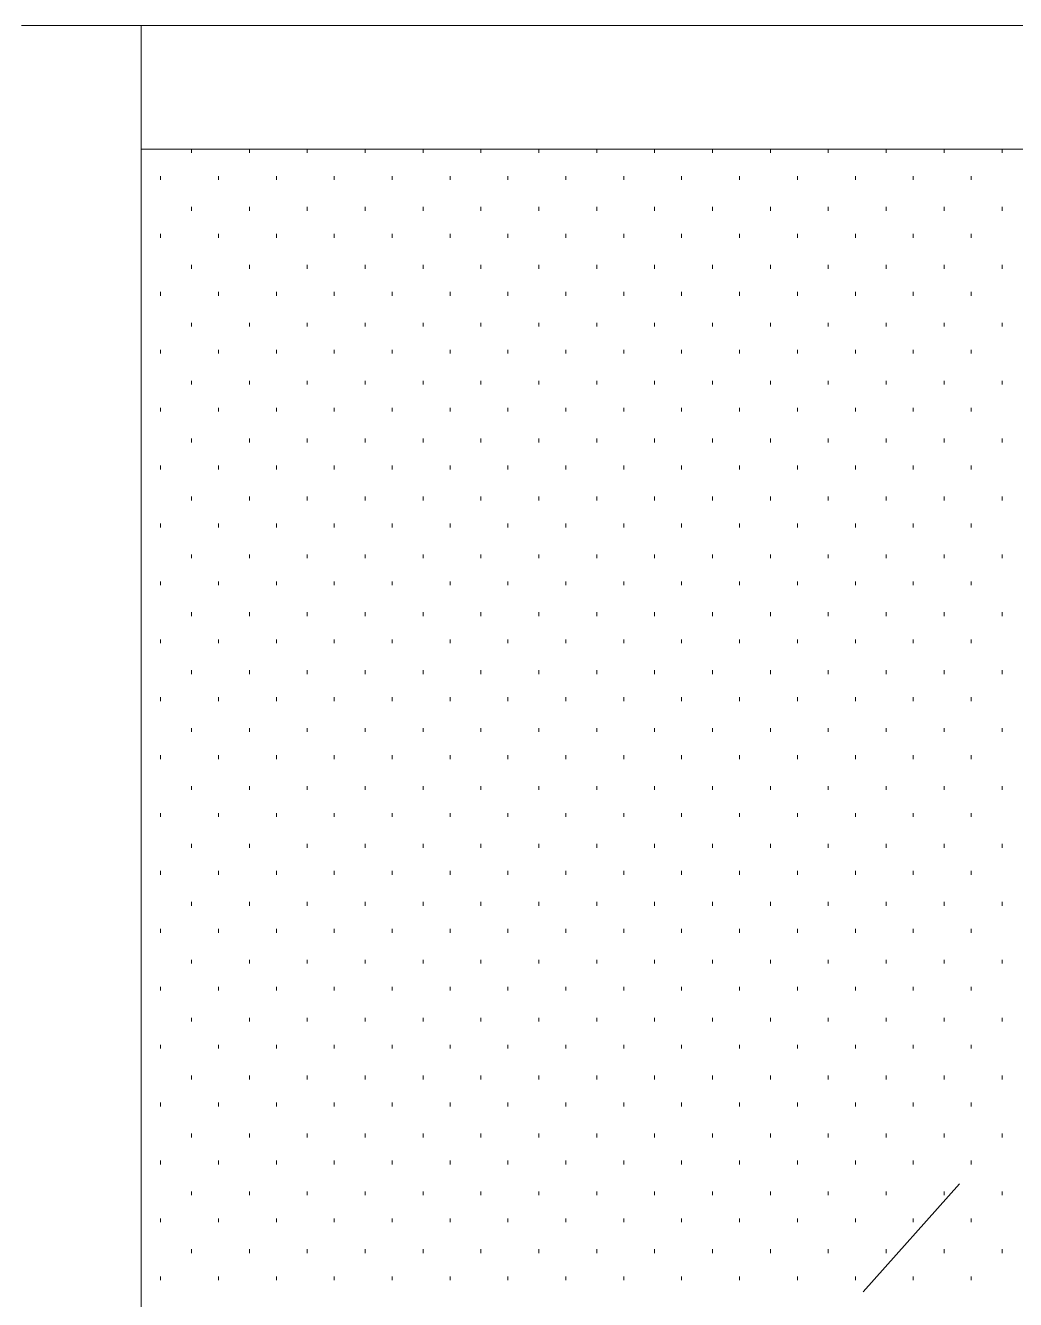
# Model space of a CAD drawing. Header units: inches. Extents: x -6061 to 13621, y -296 to 7483.
# Drawn here: x -5353.18 to -5332.64, y 344.52 to 370.95 of the extents above; entities that cross this region are included whole.
import ezdxf

# ---------------------------------------------------------------- set-up
doc = ezdxf.new("R2010")
doc.units = ezdxf.units.IN
doc.header["$MEASUREMENT"] = 0
doc.layers.get('0').update_dxf_attribs({"linetype": 'CONTINUOUS'})

msp = doc.modelspace()

# ---------------------------------------------------------------- linework, layer by layer
at = {"color": 7, "linetype": 'Continuous', "lineweight": 9, "true_color": 0x000007}
for p, q in [((-5350.77605, 370.94796), (-5353.25886, 370.94796)), ((-5353.25886, 370.94796), (-5350.77605, 370.94796)), ((-5350.77605, 368.38507), (-5350.77605, 370.94796)), ((-5314.73533, 370.94796), (-5350.77605, 370.94796)), ((-5350.77605, 370.94796), (-5314.73533, 370.94796)), ((-5350.77605, 286.85294), (-5350.77605, 370.94796)), ((-5350.77605, 368.38507), (-5314.73533, 368.38507)), ((-5350.77605, 368.38507), (-5350.77605, 286.85294)), ((-5350.77605, 368.38507), (-5314.73533, 368.38507)), ((-5333.79687, 346.92081), (-5335.79913, 344.67828))]:
    msp.add_line(p, q, dxfattribs=at)
at = {"color": 7, "linetype": 'Continuous', "lineweight": 9, "true_color": 0xffffff}
for p, q in [((-5349.73488, 368.30498), (-5349.73488, 368.38507)), ((-5348.53352, 368.30498), (-5348.53352, 368.38507)), ((-5347.33216, 368.30498), (-5347.33216, 368.38507)), ((-5346.13081, 368.30498), (-5346.13081, 368.38507)), ((-5344.92945, 368.30498), (-5344.92945, 368.38507)), ((-5343.72809, 368.30498), (-5343.72809, 368.38507)), ((-5342.52673, 368.30498), (-5342.52673, 368.38507)), ((-5341.32538, 368.30498), (-5341.32538, 368.38507)), ((-5340.12402, 368.30498), (-5340.12402, 368.38507)), ((-5338.92266, 368.30498), (-5338.92266, 368.38507)), ((-5337.7213, 368.30498), (-5337.7213, 368.38507)), ((-5336.51995, 368.30498), (-5336.51995, 368.38507)), ((-5335.31859, 368.30498), (-5335.31859, 368.38507)), ((-5334.11723, 368.30498), (-5334.11723, 368.38507)), ((-5332.91587, 368.30498), (-5332.91587, 368.38507)), ((-5350.3756, 367.74434), (-5350.3756, 367.82443)), ((-5349.17424, 367.74434), (-5349.17424, 367.82443)), ((-5347.97289, 367.74434), (-5347.97289, 367.82443)), ((-5346.77153, 367.74434), (-5346.77153, 367.82443)), ((-5345.57017, 367.74434), (-5345.57017, 367.82443)), ((-5344.36881, 367.74434), (-5344.36881, 367.82443)), ((-5343.16746, 367.74434), (-5343.16746, 367.82443)), ((-5341.9661, 367.74434), (-5341.9661, 367.82443)), ((-5340.76474, 367.74434), (-5340.76474, 367.82443)), ((-5339.56338, 367.74434), (-5339.56338, 367.82443)), ((-5338.36203, 367.74434), (-5338.36203, 367.82443)), ((-5337.16067, 367.74434), (-5337.16067, 367.82443)), ((-5335.95931, 367.74434), (-5335.95931, 367.82443)), ((-5334.75795, 367.74434), (-5334.75795, 367.82443)), ((-5333.5566, 367.74434), (-5333.5566, 367.82443)), ((-5349.73488, 367.10362), (-5349.73488, 367.18371)), ((-5348.53352, 367.10362), (-5348.53352, 367.18371)), ((-5347.33216, 367.10362), (-5347.33216, 367.18371)), ((-5346.13081, 367.10362), (-5346.13081, 367.18371)), ((-5344.92945, 367.10362), (-5344.92945, 367.18371)), ((-5343.72809, 367.10362), (-5343.72809, 367.18371)), ((-5342.52673, 367.10362), (-5342.52673, 367.18371)), ((-5341.32538, 367.10362), (-5341.32538, 367.18371)), ((-5340.12402, 367.10362), (-5340.12402, 367.18371)), ((-5338.92266, 367.10362), (-5338.92266, 367.18371)), ((-5337.7213, 367.10362), (-5337.7213, 367.18371)), ((-5336.51995, 367.10362), (-5336.51995, 367.18371)), ((-5335.31859, 367.10362), (-5335.31859, 367.18371)), ((-5334.11723, 367.10362), (-5334.11723, 367.18371)), ((-5332.91587, 367.10362), (-5332.91587, 367.18371)), ((-5350.3756, 366.54299), (-5350.3756, 366.62308)), ((-5349.17424, 366.54299), (-5349.17424, 366.62308)), ((-5347.97289, 366.54299), (-5347.97289, 366.62308)), ((-5346.77153, 366.54299), (-5346.77153, 366.62308)), ((-5345.57017, 366.54299), (-5345.57017, 366.62308)), ((-5344.36881, 366.54299), (-5344.36881, 366.62308)), ((-5343.16746, 366.54299), (-5343.16746, 366.62308)), ((-5341.9661, 366.54299), (-5341.9661, 366.62308)), ((-5340.76474, 366.54299), (-5340.76474, 366.62308)), ((-5339.56338, 366.54299), (-5339.56338, 366.62308)), ((-5338.36203, 366.54299), (-5338.36203, 366.62308)), ((-5337.16067, 366.54299), (-5337.16067, 366.62308)), ((-5335.95931, 366.54299), (-5335.95931, 366.62308)), ((-5334.75795, 366.54299), (-5334.75795, 366.62308)), ((-5333.5566, 366.54299), (-5333.5566, 366.62308)), ((-5349.73488, 365.90226), (-5349.73488, 365.98235)), ((-5348.53352, 365.90226), (-5348.53352, 365.98235)), ((-5347.33216, 365.90226), (-5347.33216, 365.98235)), ((-5346.13081, 365.90226), (-5346.13081, 365.98235)), ((-5344.92945, 365.90226), (-5344.92945, 365.98235)), ((-5343.72809, 365.90226), (-5343.72809, 365.98235)), ((-5342.52673, 365.90226), (-5342.52673, 365.98235)), ((-5341.32538, 365.90226), (-5341.32538, 365.98235)), ((-5340.12402, 365.90226), (-5340.12402, 365.98235)), ((-5338.92266, 365.90226), (-5338.92266, 365.98235)), ((-5337.7213, 365.90226), (-5337.7213, 365.98235)), ((-5336.51995, 365.90226), (-5336.51995, 365.98235)), ((-5335.31859, 365.90226), (-5335.31859, 365.98235)), ((-5334.11723, 365.90226), (-5334.11723, 365.98235)), ((-5332.91587, 365.90226), (-5332.91587, 365.98235)), ((-5350.3756, 365.34163), (-5350.3756, 365.42172)), ((-5349.17424, 365.34163), (-5349.17424, 365.42172)), ((-5347.97289, 365.34163), (-5347.97289, 365.42172)), ((-5346.77153, 365.34163), (-5346.77153, 365.42172)), ((-5345.57017, 365.34163), (-5345.57017, 365.42172)), ((-5344.36881, 365.34163), (-5344.36881, 365.42172)), ((-5343.16746, 365.34163), (-5343.16746, 365.42172)), ((-5341.9661, 365.34163), (-5341.9661, 365.42172)), ((-5340.76474, 365.34163), (-5340.76474, 365.42172)), ((-5339.56338, 365.34163), (-5339.56338, 365.42172)), ((-5338.36203, 365.34163), (-5338.36203, 365.42172)), ((-5337.16067, 365.34163), (-5337.16067, 365.42172)), ((-5335.95931, 365.34163), (-5335.95931, 365.42172)), ((-5334.75795, 365.34163), (-5334.75795, 365.42172)), ((-5333.5566, 365.34163), (-5333.5566, 365.42172)), ((-5349.73488, 364.7009), (-5349.73488, 364.781)), ((-5348.53352, 364.7009), (-5348.53352, 364.781)), ((-5347.33216, 364.7009), (-5347.33216, 364.781)), ((-5346.13081, 364.7009), (-5346.13081, 364.781)), ((-5344.92945, 364.7009), (-5344.92945, 364.781)), ((-5343.72809, 364.7009), (-5343.72809, 364.781)), ((-5342.52673, 364.7009), (-5342.52673, 364.781)), ((-5341.32538, 364.7009), (-5341.32538, 364.781)), ((-5340.12402, 364.7009), (-5340.12402, 364.781)), ((-5338.92266, 364.7009), (-5338.92266, 364.781)), ((-5337.7213, 364.7009), (-5337.7213, 364.781)), ((-5336.51995, 364.7009), (-5336.51995, 364.781)), ((-5335.31859, 364.7009), (-5335.31859, 364.781)), ((-5334.11723, 364.7009), (-5334.11723, 364.781)), ((-5332.91587, 364.7009), (-5332.91587, 364.781)), ((-5350.3756, 364.14027), (-5350.3756, 364.22036)), ((-5349.17424, 364.14027), (-5349.17424, 364.22036)), ((-5347.97289, 364.14027), (-5347.97289, 364.22036)), ((-5346.77153, 364.14027), (-5346.77153, 364.22036)), ((-5345.57017, 364.14027), (-5345.57017, 364.22036)), ((-5344.36881, 364.14027), (-5344.36881, 364.22036)), ((-5343.16746, 364.14027), (-5343.16746, 364.22036)), ((-5341.9661, 364.14027), (-5341.9661, 364.22036)), ((-5340.76474, 364.14027), (-5340.76474, 364.22036)), ((-5339.56338, 364.14027), (-5339.56338, 364.22036)), ((-5338.36203, 364.14027), (-5338.36203, 364.22036)), ((-5337.16067, 364.14027), (-5337.16067, 364.22036)), ((-5335.95931, 364.14027), (-5335.95931, 364.22036)), ((-5334.75795, 364.14027), (-5334.75795, 364.22036)), ((-5333.5566, 364.14027), (-5333.5566, 364.22036)), ((-5349.73488, 363.49955), (-5349.73488, 363.57964)), ((-5348.53352, 363.49955), (-5348.53352, 363.57964)), ((-5347.33216, 363.49955), (-5347.33216, 363.57964)), ((-5346.13081, 363.49955), (-5346.13081, 363.57964)), ((-5344.92945, 363.49955), (-5344.92945, 363.57964)), ((-5343.72809, 363.49955), (-5343.72809, 363.57964)), ((-5342.52673, 363.49955), (-5342.52673, 363.57964)), ((-5341.32538, 363.49955), (-5341.32538, 363.57964)), ((-5340.12402, 363.49955), (-5340.12402, 363.57964)), ((-5338.92266, 363.49955), (-5338.92266, 363.57964)), ((-5337.7213, 363.49955), (-5337.7213, 363.57964)), ((-5336.51995, 363.49955), (-5336.51995, 363.57964)), ((-5335.31859, 363.49955), (-5335.31859, 363.57964)), ((-5334.11723, 363.49955), (-5334.11723, 363.57964)), ((-5332.91587, 363.49955), (-5332.91587, 363.57964)), ((-5350.3756, 362.93891), (-5350.3756, 363.019)), ((-5349.17424, 362.93891), (-5349.17424, 363.019)), ((-5347.97289, 362.93891), (-5347.97289, 363.019)), ((-5346.77153, 362.93891), (-5346.77153, 363.019)), ((-5345.57017, 362.93891), (-5345.57017, 363.019)), ((-5344.36881, 362.93891), (-5344.36881, 363.019)), ((-5343.16746, 362.93891), (-5343.16746, 363.019)), ((-5341.9661, 362.93891), (-5341.9661, 363.019)), ((-5340.76474, 362.93891), (-5340.76474, 363.019)), ((-5339.56338, 362.93891), (-5339.56338, 363.019)), ((-5338.36203, 362.93891), (-5338.36203, 363.019)), ((-5337.16067, 362.93891), (-5337.16067, 363.019)), ((-5335.95931, 362.93891), (-5335.95931, 363.019)), ((-5334.75795, 362.93891), (-5334.75795, 363.019)), ((-5333.5566, 362.93891), (-5333.5566, 363.019)), ((-5349.73488, 362.29819), (-5349.73488, 362.37828)), ((-5348.53352, 362.29819), (-5348.53352, 362.37828)), ((-5347.33216, 362.29819), (-5347.33216, 362.37828)), ((-5346.13081, 362.29819), (-5346.13081, 362.37828)), ((-5344.92945, 362.29819), (-5344.92945, 362.37828)), ((-5343.72809, 362.29819), (-5343.72809, 362.37828)), ((-5342.52673, 362.29819), (-5342.52673, 362.37828)), ((-5341.32538, 362.29819), (-5341.32538, 362.37828)), ((-5340.12402, 362.29819), (-5340.12402, 362.37828)), ((-5338.92266, 362.29819), (-5338.92266, 362.37828)), ((-5337.7213, 362.29819), (-5337.7213, 362.37828)), ((-5336.51995, 362.29819), (-5336.51995, 362.37828)), ((-5335.31859, 362.29819), (-5335.31859, 362.37828)), ((-5334.11723, 362.29819), (-5334.11723, 362.37828)), ((-5332.91587, 362.29819), (-5332.91587, 362.37828)), ((-5350.3756, 361.73756), (-5350.3756, 361.81765)), ((-5349.17424, 361.73756), (-5349.17424, 361.81765)), ((-5347.97289, 361.73756), (-5347.97289, 361.81765)), ((-5346.77153, 361.73756), (-5346.77153, 361.81765)), ((-5345.57017, 361.73756), (-5345.57017, 361.81765)), ((-5344.36881, 361.73756), (-5344.36881, 361.81765)), ((-5343.16746, 361.73756), (-5343.16746, 361.81765)), ((-5341.9661, 361.73756), (-5341.9661, 361.81765)), ((-5340.76474, 361.73756), (-5340.76474, 361.81765)), ((-5339.56338, 361.73756), (-5339.56338, 361.81765)), ((-5338.36203, 361.73756), (-5338.36203, 361.81765)), ((-5337.16067, 361.73756), (-5337.16067, 361.81765)), ((-5335.95931, 361.73756), (-5335.95931, 361.81765)), ((-5334.75795, 361.73756), (-5334.75795, 361.81765)), ((-5333.5566, 361.73756), (-5333.5566, 361.81765)), ((-5349.73488, 361.09683), (-5349.73488, 361.17692)), ((-5348.53352, 361.09683), (-5348.53352, 361.17692)), ((-5347.33216, 361.09683), (-5347.33216, 361.17692)), ((-5346.13081, 361.09683), (-5346.13081, 361.17692)), ((-5344.92945, 361.09683), (-5344.92945, 361.17692)), ((-5343.72809, 361.09683), (-5343.72809, 361.17692)), ((-5342.52673, 361.09683), (-5342.52673, 361.17692)), ((-5341.32538, 361.09683), (-5341.32538, 361.17692)), ((-5340.12402, 361.09683), (-5340.12402, 361.17692)), ((-5338.92266, 361.09683), (-5338.92266, 361.17692)), ((-5337.7213, 361.09683), (-5337.7213, 361.17692)), ((-5336.51995, 361.09683), (-5336.51995, 361.17692)), ((-5335.31859, 361.09683), (-5335.31859, 361.17692)), ((-5334.11723, 361.09683), (-5334.11723, 361.17692)), ((-5332.91587, 361.09683), (-5332.91587, 361.17692)), ((-5350.3756, 360.5362), (-5350.3756, 360.61629)), ((-5349.17424, 360.5362), (-5349.17424, 360.61629)), ((-5347.97289, 360.5362), (-5347.97289, 360.61629)), ((-5346.77153, 360.5362), (-5346.77153, 360.61629)), ((-5345.57017, 360.5362), (-5345.57017, 360.61629)), ((-5344.36881, 360.5362), (-5344.36881, 360.61629)), ((-5343.16746, 360.5362), (-5343.16746, 360.61629)), ((-5341.9661, 360.5362), (-5341.9661, 360.61629)), ((-5340.76474, 360.5362), (-5340.76474, 360.61629)), ((-5339.56338, 360.5362), (-5339.56338, 360.61629)), ((-5338.36203, 360.5362), (-5338.36203, 360.61629)), ((-5337.16067, 360.5362), (-5337.16067, 360.61629)), ((-5335.95931, 360.5362), (-5335.95931, 360.61629)), ((-5334.75795, 360.5362), (-5334.75795, 360.61629)), ((-5333.5566, 360.5362), (-5333.5566, 360.61629)), ((-5349.73488, 359.89547), (-5349.73488, 359.97557)), ((-5348.53352, 359.89547), (-5348.53352, 359.97557)), ((-5347.33216, 359.89547), (-5347.33216, 359.97557)), ((-5346.13081, 359.89547), (-5346.13081, 359.97557)), ((-5344.92945, 359.89547), (-5344.92945, 359.97557)), ((-5343.72809, 359.89547), (-5343.72809, 359.97557)), ((-5342.52673, 359.89547), (-5342.52673, 359.97557)), ((-5341.32538, 359.89547), (-5341.32538, 359.97557)), ((-5340.12402, 359.89547), (-5340.12402, 359.97557)), ((-5338.92266, 359.89547), (-5338.92266, 359.97557)), ((-5337.7213, 359.89547), (-5337.7213, 359.97557)), ((-5336.51995, 359.89547), (-5336.51995, 359.97557)), ((-5335.31859, 359.89547), (-5335.31859, 359.97557)), ((-5334.11723, 359.89547), (-5334.11723, 359.97557)), ((-5332.91587, 359.89547), (-5332.91587, 359.97557)), ((-5350.3756, 359.33484), (-5350.3756, 359.41493)), ((-5349.17424, 359.33484), (-5349.17424, 359.41493)), ((-5347.97289, 359.33484), (-5347.97289, 359.41493)), ((-5346.77153, 359.33484), (-5346.77153, 359.41493)), ((-5345.57017, 359.33484), (-5345.57017, 359.41493)), ((-5344.36881, 359.33484), (-5344.36881, 359.41493)), ((-5343.16746, 359.33484), (-5343.16746, 359.41493)), ((-5341.9661, 359.33484), (-5341.9661, 359.41493)), ((-5340.76474, 359.33484), (-5340.76474, 359.41493)), ((-5339.56338, 359.33484), (-5339.56338, 359.41493)), ((-5338.36203, 359.33484), (-5338.36203, 359.41493)), ((-5337.16067, 359.33484), (-5337.16067, 359.41493)), ((-5335.95931, 359.33484), (-5335.95931, 359.41493)), ((-5334.75795, 359.33484), (-5334.75795, 359.41493)), ((-5333.5566, 359.33484), (-5333.5566, 359.41493)), ((-5349.73488, 358.69412), (-5349.73488, 358.77421)), ((-5348.53352, 358.69412), (-5348.53352, 358.77421)), ((-5347.33216, 358.69412), (-5347.33216, 358.77421)), ((-5346.13081, 358.69412), (-5346.13081, 358.77421)), ((-5344.92945, 358.69412), (-5344.92945, 358.77421)), ((-5343.72809, 358.69412), (-5343.72809, 358.77421)), ((-5342.52673, 358.69412), (-5342.52673, 358.77421)), ((-5341.32538, 358.69412), (-5341.32538, 358.77421)), ((-5340.12402, 358.69412), (-5340.12402, 358.77421)), ((-5338.92266, 358.69412), (-5338.92266, 358.77421)), ((-5337.7213, 358.69412), (-5337.7213, 358.77421)), ((-5336.51995, 358.69412), (-5336.51995, 358.77421)), ((-5335.31859, 358.69412), (-5335.31859, 358.77421)), ((-5334.11723, 358.69412), (-5334.11723, 358.77421)), ((-5332.91587, 358.69412), (-5332.91587, 358.77421)), ((-5350.3756, 358.13348), (-5350.3756, 358.21357)), ((-5349.17424, 358.13348), (-5349.17424, 358.21357)), ((-5347.97289, 358.13348), (-5347.97289, 358.21357)), ((-5346.77153, 358.13348), (-5346.77153, 358.21357)), ((-5345.57017, 358.13348), (-5345.57017, 358.21357)), ((-5344.36881, 358.13348), (-5344.36881, 358.21357)), ((-5343.16746, 358.13348), (-5343.16746, 358.21357)), ((-5341.9661, 358.13348), (-5341.9661, 358.21357)), ((-5340.76474, 358.13348), (-5340.76474, 358.21357)), ((-5339.56338, 358.13348), (-5339.56338, 358.21357)), ((-5338.36203, 358.13348), (-5338.36203, 358.21357)), ((-5337.16067, 358.13348), (-5337.16067, 358.21357)), ((-5335.95931, 358.13348), (-5335.95931, 358.21357)), ((-5334.75795, 358.13348), (-5334.75795, 358.21357)), ((-5333.5566, 358.13348), (-5333.5566, 358.21357)), ((-5349.73488, 357.49276), (-5349.73488, 357.57285)), ((-5348.53352, 357.49276), (-5348.53352, 357.57285)), ((-5347.33216, 357.49276), (-5347.33216, 357.57285)), ((-5346.13081, 357.49276), (-5346.13081, 357.57285)), ((-5344.92945, 357.49276), (-5344.92945, 357.57285)), ((-5343.72809, 357.49276), (-5343.72809, 357.57285)), ((-5342.52673, 357.49276), (-5342.52673, 357.57285)), ((-5341.32538, 357.49276), (-5341.32538, 357.57285)), ((-5340.12402, 357.49276), (-5340.12402, 357.57285)), ((-5338.92266, 357.49276), (-5338.92266, 357.57285)), ((-5337.7213, 357.49276), (-5337.7213, 357.57285)), ((-5336.51995, 357.49276), (-5336.51995, 357.57285)), ((-5335.31859, 357.49276), (-5335.31859, 357.57285)), ((-5334.11723, 357.49276), (-5334.11723, 357.57285)), ((-5332.91587, 357.49276), (-5332.91587, 357.57285)), ((-5350.3756, 356.93213), (-5350.3756, 357.01222)), ((-5349.17424, 356.93213), (-5349.17424, 357.01222)), ((-5347.97289, 356.93213), (-5347.97289, 357.01222)), ((-5346.77153, 356.93213), (-5346.77153, 357.01222)), ((-5345.57017, 356.93213), (-5345.57017, 357.01222)), ((-5344.36881, 356.93213), (-5344.36881, 357.01222)), ((-5343.16746, 356.93213), (-5343.16746, 357.01222)), ((-5341.9661, 356.93213), (-5341.9661, 357.01222)), ((-5340.76474, 356.93213), (-5340.76474, 357.01222)), ((-5339.56338, 356.93213), (-5339.56338, 357.01222)), ((-5338.36203, 356.93213), (-5338.36203, 357.01222)), ((-5337.16067, 356.93213), (-5337.16067, 357.01222)), ((-5335.95931, 356.93213), (-5335.95931, 357.01222)), ((-5334.75795, 356.93213), (-5334.75795, 357.01222)), ((-5333.5566, 356.93213), (-5333.5566, 357.01222)), ((-5349.73488, 356.2914), (-5349.73488, 356.37149)), ((-5348.53352, 356.2914), (-5348.53352, 356.37149)), ((-5347.33216, 356.2914), (-5347.33216, 356.37149)), ((-5346.13081, 356.2914), (-5346.13081, 356.37149)), ((-5344.92945, 356.2914), (-5344.92945, 356.37149)), ((-5343.72809, 356.2914), (-5343.72809, 356.37149)), ((-5342.52673, 356.2914), (-5342.52673, 356.37149)), ((-5341.32538, 356.2914), (-5341.32538, 356.37149)), ((-5340.12402, 356.2914), (-5340.12402, 356.37149)), ((-5338.92266, 356.2914), (-5338.92266, 356.37149)), ((-5337.7213, 356.2914), (-5337.7213, 356.37149)), ((-5336.51995, 356.2914), (-5336.51995, 356.37149)), ((-5335.31859, 356.2914), (-5335.31859, 356.37149)), ((-5334.11723, 356.2914), (-5334.11723, 356.37149)), ((-5332.91587, 356.2914), (-5332.91587, 356.37149)), ((-5350.3756, 355.73077), (-5350.3756, 355.81086)), ((-5349.17424, 355.73077), (-5349.17424, 355.81086)), ((-5347.97289, 355.73077), (-5347.97289, 355.81086)), ((-5346.77153, 355.73077), (-5346.77153, 355.81086)), ((-5345.57017, 355.73077), (-5345.57017, 355.81086)), ((-5344.36881, 355.73077), (-5344.36881, 355.81086)), ((-5343.16746, 355.73077), (-5343.16746, 355.81086)), ((-5341.9661, 355.73077), (-5341.9661, 355.81086)), ((-5340.76474, 355.73077), (-5340.76474, 355.81086)), ((-5339.56338, 355.73077), (-5339.56338, 355.81086)), ((-5338.36203, 355.73077), (-5338.36203, 355.81086)), ((-5337.16067, 355.73077), (-5337.16067, 355.81086)), ((-5335.95931, 355.73077), (-5335.95931, 355.81086)), ((-5334.75795, 355.73077), (-5334.75795, 355.81086)), ((-5333.5566, 355.73077), (-5333.5566, 355.81086)), ((-5349.73488, 355.09005), (-5349.73488, 355.17014)), ((-5348.53352, 355.09005), (-5348.53352, 355.17014)), ((-5347.33216, 355.09005), (-5347.33216, 355.17014)), ((-5346.13081, 355.09005), (-5346.13081, 355.17014)), ((-5344.92945, 355.09005), (-5344.92945, 355.17014)), ((-5343.72809, 355.09005), (-5343.72809, 355.17014)), ((-5342.52673, 355.09005), (-5342.52673, 355.17014)), ((-5341.32538, 355.09005), (-5341.32538, 355.17014)), ((-5340.12402, 355.09005), (-5340.12402, 355.17014)), ((-5338.92266, 355.09005), (-5338.92266, 355.17014)), ((-5337.7213, 355.09005), (-5337.7213, 355.17014)), ((-5336.51995, 355.09005), (-5336.51995, 355.17014)), ((-5335.31859, 355.09005), (-5335.31859, 355.17014)), ((-5334.11723, 355.09005), (-5334.11723, 355.17014)), ((-5332.91587, 355.09005), (-5332.91587, 355.17014)), ((-5350.3756, 354.52941), (-5350.3756, 354.6095)), ((-5349.17424, 354.52941), (-5349.17424, 354.6095)), ((-5347.97289, 354.52941), (-5347.97289, 354.6095)), ((-5346.77153, 354.52941), (-5346.77153, 354.6095)), ((-5345.57017, 354.52941), (-5345.57017, 354.6095)), ((-5344.36881, 354.52941), (-5344.36881, 354.6095)), ((-5343.16746, 354.52941), (-5343.16746, 354.6095)), ((-5341.9661, 354.52941), (-5341.9661, 354.6095)), ((-5340.76474, 354.52941), (-5340.76474, 354.6095)), ((-5339.56338, 354.52941), (-5339.56338, 354.6095)), ((-5338.36203, 354.52941), (-5338.36203, 354.6095)), ((-5337.16067, 354.52941), (-5337.16067, 354.6095)), ((-5335.95931, 354.52941), (-5335.95931, 354.6095)), ((-5334.75795, 354.52941), (-5334.75795, 354.6095)), ((-5333.5566, 354.52941), (-5333.5566, 354.6095)), ((-5349.73488, 353.88869), (-5349.73488, 353.96878)), ((-5348.53352, 353.88869), (-5348.53352, 353.96878)), ((-5347.33216, 353.88869), (-5347.33216, 353.96878)), ((-5346.13081, 353.88869), (-5346.13081, 353.96878)), ((-5344.92945, 353.88869), (-5344.92945, 353.96878)), ((-5343.72809, 353.88869), (-5343.72809, 353.96878)), ((-5342.52673, 353.88869), (-5342.52673, 353.96878)), ((-5341.32538, 353.88869), (-5341.32538, 353.96878)), ((-5340.12402, 353.88869), (-5340.12402, 353.96878)), ((-5338.92266, 353.88869), (-5338.92266, 353.96878)), ((-5337.7213, 353.88869), (-5337.7213, 353.96878)), ((-5336.51995, 353.88869), (-5336.51995, 353.96878)), ((-5335.31859, 353.88869), (-5335.31859, 353.96878)), ((-5334.11723, 353.88869), (-5334.11723, 353.96878)), ((-5332.91587, 353.88869), (-5332.91587, 353.96878)), ((-5350.3756, 353.32805), (-5350.3756, 353.40814)), ((-5349.17424, 353.32805), (-5349.17424, 353.40814)), ((-5347.97289, 353.32805), (-5347.97289, 353.40814)), ((-5346.77153, 353.32805), (-5346.77153, 353.40814)), ((-5345.57017, 353.32805), (-5345.57017, 353.40814)), ((-5344.36881, 353.32805), (-5344.36881, 353.40814)), ((-5343.16746, 353.32805), (-5343.16746, 353.40814)), ((-5341.9661, 353.32805), (-5341.9661, 353.40814)), ((-5340.76474, 353.32805), (-5340.76474, 353.40814)), ((-5339.56338, 353.32805), (-5339.56338, 353.40814)), ((-5338.36203, 353.32805), (-5338.36203, 353.40814)), ((-5337.16067, 353.32805), (-5337.16067, 353.40814)), ((-5335.95931, 353.32805), (-5335.95931, 353.40814)), ((-5334.75795, 353.32805), (-5334.75795, 353.40814)), ((-5333.5566, 353.32805), (-5333.5566, 353.40814)), ((-5349.73488, 352.68733), (-5349.73488, 352.76742)), ((-5348.53352, 352.68733), (-5348.53352, 352.76742)), ((-5347.33216, 352.68733), (-5347.33216, 352.76742)), ((-5346.13081, 352.68733), (-5346.13081, 352.76742)), ((-5344.92945, 352.68733), (-5344.92945, 352.76742)), ((-5343.72809, 352.68733), (-5343.72809, 352.76742)), ((-5342.52673, 352.68733), (-5342.52673, 352.76742)), ((-5341.32538, 352.68733), (-5341.32538, 352.76742)), ((-5340.12402, 352.68733), (-5340.12402, 352.76742)), ((-5338.92266, 352.68733), (-5338.92266, 352.76742)), ((-5337.7213, 352.68733), (-5337.7213, 352.76742)), ((-5336.51995, 352.68733), (-5336.51995, 352.76742)), ((-5335.31859, 352.68733), (-5335.31859, 352.76742)), ((-5334.11723, 352.68733), (-5334.11723, 352.76742)), ((-5332.91587, 352.68733), (-5332.91587, 352.76742)), ((-5350.3756, 352.1267), (-5350.3756, 352.20679)), ((-5349.17424, 352.1267), (-5349.17424, 352.20679)), ((-5347.97289, 352.1267), (-5347.97289, 352.20679)), ((-5346.77153, 352.1267), (-5346.77153, 352.20679)), ((-5345.57017, 352.1267), (-5345.57017, 352.20679)), ((-5344.36881, 352.1267), (-5344.36881, 352.20679)), ((-5343.16746, 352.1267), (-5343.16746, 352.20679)), ((-5341.9661, 352.1267), (-5341.9661, 352.20679)), ((-5340.76474, 352.1267), (-5340.76474, 352.20679)), ((-5339.56338, 352.1267), (-5339.56338, 352.20679)), ((-5338.36203, 352.1267), (-5338.36203, 352.20679)), ((-5337.16067, 352.1267), (-5337.16067, 352.20679)), ((-5335.95931, 352.1267), (-5335.95931, 352.20679)), ((-5334.75795, 352.1267), (-5334.75795, 352.20679)), ((-5333.5566, 352.1267), (-5333.5566, 352.20679)), ((-5349.73488, 351.48597), (-5349.73488, 351.56606)), ((-5348.53352, 351.48597), (-5348.53352, 351.56606)), ((-5347.33216, 351.48597), (-5347.33216, 351.56606)), ((-5346.13081, 351.48597), (-5346.13081, 351.56606)), ((-5344.92945, 351.48597), (-5344.92945, 351.56606)), ((-5343.72809, 351.48597), (-5343.72809, 351.56606)), ((-5342.52673, 351.48597), (-5342.52673, 351.56606)), ((-5341.32538, 351.48597), (-5341.32538, 351.56606)), ((-5340.12402, 351.48597), (-5340.12402, 351.56606)), ((-5338.92266, 351.48597), (-5338.92266, 351.56606)), ((-5337.7213, 351.48597), (-5337.7213, 351.56606)), ((-5336.51995, 351.48597), (-5336.51995, 351.56606)), ((-5335.31859, 351.48597), (-5335.31859, 351.56606)), ((-5334.11723, 351.48597), (-5334.11723, 351.56606)), ((-5332.91587, 351.48597), (-5332.91587, 351.56606)), ((-5350.3756, 350.92534), (-5350.3756, 351.00543)), ((-5349.17424, 350.92534), (-5349.17424, 351.00543)), ((-5347.97289, 350.92534), (-5347.97289, 351.00543)), ((-5346.77153, 350.92534), (-5346.77153, 351.00543)), ((-5345.57017, 350.92534), (-5345.57017, 351.00543)), ((-5344.36881, 350.92534), (-5344.36881, 351.00543)), ((-5343.16746, 350.92534), (-5343.16746, 351.00543)), ((-5341.9661, 350.92534), (-5341.9661, 351.00543)), ((-5340.76474, 350.92534), (-5340.76474, 351.00543)), ((-5339.56338, 350.92534), (-5339.56338, 351.00543)), ((-5338.36203, 350.92534), (-5338.36203, 351.00543)), ((-5337.16067, 350.92534), (-5337.16067, 351.00543)), ((-5335.95931, 350.92534), (-5335.95931, 351.00543)), ((-5334.75795, 350.92534), (-5334.75795, 351.00543)), ((-5333.5566, 350.92534), (-5333.5566, 351.00543)), ((-5349.73488, 350.28462), (-5349.73488, 350.36471)), ((-5348.53352, 350.28462), (-5348.53352, 350.36471)), ((-5347.33216, 350.28462), (-5347.33216, 350.36471)), ((-5346.13081, 350.28462), (-5346.13081, 350.36471)), ((-5344.92945, 350.28462), (-5344.92945, 350.36471)), ((-5343.72809, 350.28462), (-5343.72809, 350.36471)), ((-5342.52673, 350.28462), (-5342.52673, 350.36471)), ((-5341.32538, 350.28462), (-5341.32538, 350.36471)), ((-5340.12402, 350.28462), (-5340.12402, 350.36471)), ((-5338.92266, 350.28462), (-5338.92266, 350.36471)), ((-5337.7213, 350.28462), (-5337.7213, 350.36471)), ((-5336.51995, 350.28462), (-5336.51995, 350.36471)), ((-5335.31859, 350.28462), (-5335.31859, 350.36471)), ((-5334.11723, 350.28462), (-5334.11723, 350.36471)), ((-5332.91587, 350.28462), (-5332.91587, 350.36471)), ((-5350.3756, 349.72398), (-5350.3756, 349.80407)), ((-5349.17424, 349.72398), (-5349.17424, 349.80407)), ((-5347.97289, 349.72398), (-5347.97289, 349.80407)), ((-5346.77153, 349.72398), (-5346.77153, 349.80407)), ((-5345.57017, 349.72398), (-5345.57017, 349.80407)), ((-5344.36881, 349.72398), (-5344.36881, 349.80407)), ((-5343.16746, 349.72398), (-5343.16746, 349.80407)), ((-5341.9661, 349.72398), (-5341.9661, 349.80407)), ((-5340.76474, 349.72398), (-5340.76474, 349.80407)), ((-5339.56338, 349.72398), (-5339.56338, 349.80407)), ((-5338.36203, 349.72398), (-5338.36203, 349.80407)), ((-5337.16067, 349.72398), (-5337.16067, 349.80407)), ((-5335.95931, 349.72398), (-5335.95931, 349.80407)), ((-5334.75795, 349.72398), (-5334.75795, 349.80407)), ((-5333.5566, 349.72398), (-5333.5566, 349.80407)), ((-5349.73488, 349.08326), (-5349.73488, 349.16335)), ((-5348.53352, 349.08326), (-5348.53352, 349.16335)), ((-5347.33216, 349.08326), (-5347.33216, 349.16335)), ((-5346.13081, 349.08326), (-5346.13081, 349.16335)), ((-5344.92945, 349.08326), (-5344.92945, 349.16335)), ((-5343.72809, 349.08326), (-5343.72809, 349.16335)), ((-5342.52673, 349.08326), (-5342.52673, 349.16335)), ((-5341.32538, 349.08326), (-5341.32538, 349.16335)), ((-5340.12402, 349.08326), (-5340.12402, 349.16335)), ((-5338.92266, 349.08326), (-5338.92266, 349.16335)), ((-5337.7213, 349.08326), (-5337.7213, 349.16335)), ((-5336.51995, 349.08326), (-5336.51995, 349.16335)), ((-5335.31859, 349.08326), (-5335.31859, 349.16335)), ((-5334.11723, 349.08326), (-5334.11723, 349.16335)), ((-5332.91587, 349.08326), (-5332.91587, 349.16335)), ((-5350.3756, 348.52262), (-5350.3756, 348.60271)), ((-5349.17424, 348.52262), (-5349.17424, 348.60271)), ((-5347.97289, 348.52262), (-5347.97289, 348.60271)), ((-5346.77153, 348.52262), (-5346.77153, 348.60271)), ((-5345.57017, 348.52262), (-5345.57017, 348.60271)), ((-5344.36881, 348.52262), (-5344.36881, 348.60271)), ((-5343.16746, 348.52262), (-5343.16746, 348.60271)), ((-5341.9661, 348.52262), (-5341.9661, 348.60271)), ((-5340.76474, 348.52262), (-5340.76474, 348.60271)), ((-5339.56338, 348.52262), (-5339.56338, 348.60271)), ((-5338.36203, 348.52262), (-5338.36203, 348.60271)), ((-5337.16067, 348.52262), (-5337.16067, 348.60271)), ((-5335.95931, 348.52262), (-5335.95931, 348.60271)), ((-5334.75795, 348.52262), (-5334.75795, 348.60271)), ((-5333.5566, 348.52262), (-5333.5566, 348.60271)), ((-5349.73488, 347.8819), (-5349.73488, 347.96199)), ((-5348.53352, 347.8819), (-5348.53352, 347.96199)), ((-5347.33216, 347.8819), (-5347.33216, 347.96199)), ((-5346.13081, 347.8819), (-5346.13081, 347.96199)), ((-5344.92945, 347.8819), (-5344.92945, 347.96199)), ((-5343.72809, 347.8819), (-5343.72809, 347.96199)), ((-5342.52673, 347.8819), (-5342.52673, 347.96199)), ((-5341.32538, 347.8819), (-5341.32538, 347.96199)), ((-5340.12402, 347.8819), (-5340.12402, 347.96199)), ((-5338.92266, 347.8819), (-5338.92266, 347.96199)), ((-5337.7213, 347.8819), (-5337.7213, 347.96199)), ((-5336.51995, 347.8819), (-5336.51995, 347.96199)), ((-5335.31859, 347.8819), (-5335.31859, 347.96199)), ((-5334.11723, 347.8819), (-5334.11723, 347.96199)), ((-5332.91587, 347.8819), (-5332.91587, 347.96199)), ((-5350.3756, 347.32127), (-5350.3756, 347.40136)), ((-5349.17424, 347.32127), (-5349.17424, 347.40136)), ((-5347.97289, 347.32127), (-5347.97289, 347.40136)), ((-5346.77153, 347.32127), (-5346.77153, 347.40136)), ((-5345.57017, 347.32127), (-5345.57017, 347.40136)), ((-5344.36881, 347.32127), (-5344.36881, 347.40136)), ((-5343.16746, 347.32127), (-5343.16746, 347.40136)), ((-5341.9661, 347.32127), (-5341.9661, 347.40136)), ((-5340.76474, 347.32127), (-5340.76474, 347.40136)), ((-5339.56338, 347.32127), (-5339.56338, 347.40136)), ((-5338.36203, 347.32127), (-5338.36203, 347.40136)), ((-5337.16067, 347.32127), (-5337.16067, 347.40136)), ((-5335.95931, 347.32127), (-5335.95931, 347.40136)), ((-5334.75795, 347.32127), (-5334.75795, 347.40136)), ((-5333.5566, 347.32127), (-5333.5566, 347.40136)), ((-5349.73488, 346.68054), (-5349.73488, 346.76063)), ((-5348.53352, 346.68054), (-5348.53352, 346.76063)), ((-5347.33216, 346.68054), (-5347.33216, 346.76063)), ((-5346.13081, 346.68054), (-5346.13081, 346.76063)), ((-5344.92945, 346.68054), (-5344.92945, 346.76063)), ((-5343.72809, 346.68054), (-5343.72809, 346.76063)), ((-5342.52673, 346.68054), (-5342.52673, 346.76063)), ((-5341.32538, 346.68054), (-5341.32538, 346.76063)), ((-5340.12402, 346.68054), (-5340.12402, 346.76063)), ((-5338.92266, 346.68054), (-5338.92266, 346.76063)), ((-5337.7213, 346.68054), (-5337.7213, 346.76063)), ((-5336.51995, 346.68054), (-5336.51995, 346.76063)), ((-5335.31859, 346.68054), (-5335.31859, 346.76063)), ((-5334.11723, 346.68054), (-5334.11723, 346.76063)), ((-5332.91587, 346.68054), (-5332.91587, 346.76063)), ((-5350.3756, 346.11991), (-5350.3756, 346.2)), ((-5349.17424, 346.11991), (-5349.17424, 346.2)), ((-5347.97289, 346.11991), (-5347.97289, 346.2)), ((-5346.77153, 346.11991), (-5346.77153, 346.2)), ((-5345.57017, 346.11991), (-5345.57017, 346.2)), ((-5344.36881, 346.11991), (-5344.36881, 346.2)), ((-5343.16746, 346.11991), (-5343.16746, 346.2)), ((-5341.9661, 346.11991), (-5341.9661, 346.2)), ((-5340.76474, 346.11991), (-5340.76474, 346.2)), ((-5339.56338, 346.11991), (-5339.56338, 346.2)), ((-5338.36203, 346.11991), (-5338.36203, 346.2)), ((-5337.16067, 346.11991), (-5337.16067, 346.2)), ((-5335.95931, 346.11991), (-5335.95931, 346.2)), ((-5334.75795, 346.11991), (-5334.75795, 346.2)), ((-5333.5566, 346.11991), (-5333.5566, 346.2)), ((-5349.73488, 345.47919), (-5349.73488, 345.55928)), ((-5348.53352, 345.47919), (-5348.53352, 345.55928)), ((-5347.33216, 345.47919), (-5347.33216, 345.55928)), ((-5346.13081, 345.47919), (-5346.13081, 345.55928)), ((-5344.92945, 345.47919), (-5344.92945, 345.55928)), ((-5343.72809, 345.47919), (-5343.72809, 345.55928)), ((-5342.52673, 345.47919), (-5342.52673, 345.55928)), ((-5341.32538, 345.47919), (-5341.32538, 345.55928)), ((-5340.12402, 345.47919), (-5340.12402, 345.55928)), ((-5338.92266, 345.47919), (-5338.92266, 345.55928)), ((-5337.7213, 345.47919), (-5337.7213, 345.55928)), ((-5336.51995, 345.47919), (-5336.51995, 345.55928)), ((-5335.31859, 345.47919), (-5335.31859, 345.55928)), ((-5334.11723, 345.47919), (-5334.11723, 345.55928)), ((-5332.91587, 345.47919), (-5332.91587, 345.55928)), ((-5350.3756, 344.91855), (-5350.3756, 344.99864)), ((-5349.17424, 344.91855), (-5349.17424, 344.99864)), ((-5347.97289, 344.91855), (-5347.97289, 344.99864)), ((-5346.77153, 344.91855), (-5346.77153, 344.99864)), ((-5345.57017, 344.91855), (-5345.57017, 344.99864)), ((-5344.36881, 344.91855), (-5344.36881, 344.99864)), ((-5343.16746, 344.91855), (-5343.16746, 344.99864)), ((-5341.9661, 344.91855), (-5341.9661, 344.99864)), ((-5340.76474, 344.91855), (-5340.76474, 344.99864)), ((-5339.56338, 344.91855), (-5339.56338, 344.99864)), ((-5338.36203, 344.91855), (-5338.36203, 344.99864)), ((-5337.16067, 344.91855), (-5337.16067, 344.99864)), ((-5335.95931, 344.91855), (-5335.95931, 344.99864)), ((-5334.75795, 344.91855), (-5334.75795, 344.99864)), ((-5333.5566, 344.91855), (-5333.5566, 344.99864))]:
    msp.add_line(p, q, dxfattribs=at)

doc.saveas('drawing.dxf')
